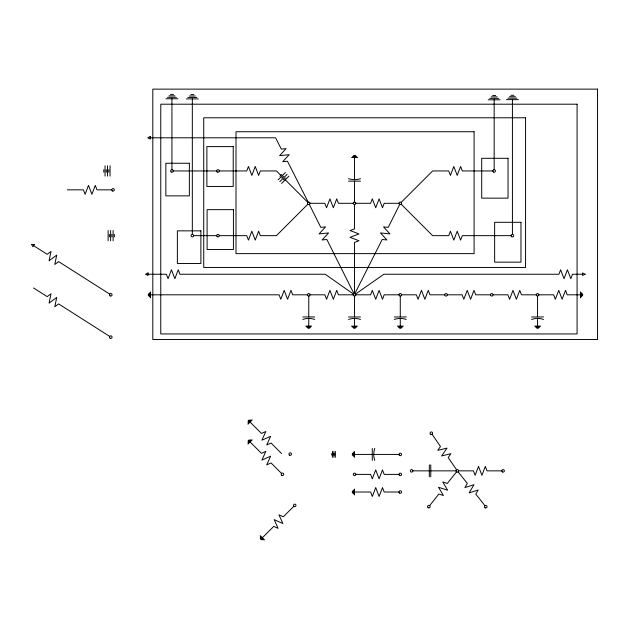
<?xml version="1.0" encoding="UTF-8"?>
<svg xmlns="http://www.w3.org/2000/svg" width="629" height="629" viewBox="0 0 629 629"><rect width="100%" height="100%" fill="white"/><g stroke="black" fill="none" stroke-linecap="round" stroke-linejoin="round"><path stroke-width="0.94" d="M399.706 204.433L388.25 227.352L383.501 226.872L389.964 233.902L380.466 232.942L386.937 239.971L382.18 239.492L354.874 293.594L355.291 293.798M429.623 505.653L438.853 494.056L443.406 495.51L438.531 487.294L447.628 490.203L442.761 481.987L447.313 483.442L456.544 471.852M279.913 176.269L281.737 174.445M278.065 179.886L285.354 172.598M281.682 178.038L283.506 176.214M279.834 181.655L287.115 174.367M283.451 179.8L285.267 177.983M281.595 183.416L288.884 176.136M307.864 204.197L276.414 235.655L260.32 235.655L258.621 231.189L255.232 240.121L251.836 231.189L248.447 240.121L246.749 235.655L219.262 235.655M401.176 202.396L432.634 170.946L448.729 170.946L450.419 175.405L453.816 166.481L457.204 175.405L460.601 166.481L462.299 170.946L492.892 170.946M248.038 421.06L249.092 420.007M248.023 422.098L250.13 419.991M247.999 423.136L251.168 419.975M247.983 424.174L252.205 419.96M248.038 440.96L249.092 439.907M248.023 441.998L250.13 439.891M247.999 443.036L251.168 439.875M247.983 444.082L252.205 439.86M262.364 537.756L273.741 526.379L278.097 528.336L274.181 519.625L282.893 523.54L278.977 514.829L283.333 516.786L293.814 506.306M355.566 294.081L383.847 274.244L558.945 274.244L560.636 269.778L564.032 278.702L567.421 269.778L570.817 278.702L572.516 274.244L582.611 274.244M353.757 293.798L354.166 293.594M170.435 94.413L173.423 94.413M190.831 94.562L193.811 94.562M510.929 95.286L513.909 95.286M492.672 95.459L495.652 95.459M168.949 95.86L174.917 95.86M189.337 96.009L195.305 96.009M509.435 96.724L515.403 96.724M491.178 96.905L497.146 96.905M167.456 97.306L176.403 97.306M187.851 97.456L196.798 97.456M507.941 98.171L516.896 98.171M489.692 98.352L498.64 98.352M165.962 98.753L177.897 98.753M186.357 98.902L198.292 98.902M506.455 99.618L518.382 99.618M488.198 99.799L500.134 99.799M150.252 137.798L275.588 137.798L281.328 149.128L286.077 148.617L279.646 155.678L289.143 154.671L282.712 161.732L287.461 161.228L308.194 202.161M353.852 155.371L355.338 155.371M353.105 156.094L356.085 156.094M352.358 156.818L356.832 156.818M351.611 157.541L357.579 157.541M173.203 170.946L216.714 170.946M219.262 170.946L246.749 170.946L248.447 166.481L251.836 175.405L255.232 166.481L258.621 175.405L260.32 170.946L276.414 170.946L280.825 175.357M348.552 181.144L360.488 181.144M67.303 189.84L83.398 189.84L85.096 194.298L88.485 185.374L91.881 194.298L95.27 185.374L96.968 189.84L111.789 189.84M310.034 203.301A1.274 1.274 0 0 0 308.131 202.2A1.274 1.274 0 0 0 308.131 204.401A1.274 1.274 0 0 0 310.034 203.301L324.855 203.301L326.553 207.767L329.95 198.835L333.339 207.767L336.735 198.835L338.426 203.301L353.246 203.301M355.794 203.301A1.274 1.274 0 0 0 353.883 202.2A1.274 1.274 0 0 0 353.883 204.401A1.274 1.274 0 0 0 355.794 203.301L370.615 203.301L372.313 198.835L375.702 207.767L379.098 198.835L382.487 207.767L384.185 203.301L399.006 203.301M193.598 235.655A1.274 1.274 0 0 0 191.688 234.554A1.274 1.274 0 0 0 191.688 236.756A1.274 1.274 0 0 0 193.598 235.655L216.714 235.655M511.149 235.655L462.299 235.655L460.601 240.121L457.204 231.189L453.816 240.121L450.419 231.189L448.729 235.655L432.634 235.655L401.176 204.197M148.027 274.244L166.37 274.244L168.069 278.702L171.465 269.778L174.854 278.702L178.251 269.778L179.941 274.244L325.193 274.244L353.482 294.081M150.512 294.812L279.103 294.812L280.801 299.278L284.19 290.346L287.587 299.278L290.975 290.346L292.674 294.812L307.495 294.812M310.034 294.812A1.274 1.274 0 0 0 308.131 293.712A1.274 1.274 0 0 0 308.131 295.913A1.274 1.274 0 0 0 310.034 294.812L324.855 294.812L326.553 299.278L329.95 290.346L333.339 299.278L336.735 290.346L338.426 294.812L353.246 294.812M309.334 204.433L320.79 227.352L325.547 226.872L319.076 233.902L328.582 232.942L322.111 239.971L326.86 239.492L353.954 293.672A1.274 1.274 0 0 0 353.883 295.913A1.274 1.274 0 0 0 355.794 294.812L370.615 294.812L372.313 290.346L375.702 299.278L379.098 290.346L382.487 299.278L384.185 294.812L399.006 294.812M401.554 294.812A1.274 1.274 0 0 0 399.643 293.712A1.274 1.274 0 0 0 399.643 295.913A1.274 1.274 0 0 0 401.554 294.812L416.374 294.812L418.065 299.278L421.461 290.346L424.85 299.278L428.247 290.346L429.945 294.812L444.766 294.812M447.305 294.812A1.274 1.274 0 0 0 445.403 293.712A1.274 1.274 0 0 0 445.403 295.913A1.274 1.274 0 0 0 447.305 294.812L462.126 294.812L463.825 299.278L467.221 290.346L470.61 299.278L474.007 290.346L475.697 294.812L490.518 294.812M493.065 294.812A1.274 1.274 0 0 0 491.155 293.712A1.274 1.274 0 0 0 491.155 295.913A1.274 1.274 0 0 0 493.065 294.812L507.886 294.812L509.584 299.278L512.973 290.346L516.37 299.278L519.758 290.346L521.457 294.812L536.278 294.812M538.817 294.812A1.274 1.274 0 0 0 536.914 293.712A1.274 1.274 0 0 0 536.914 295.913A1.274 1.274 0 0 0 538.817 294.812L553.638 294.812L555.336 299.278L558.733 290.346L562.122 299.278L565.518 290.346L567.209 294.812L580.449 294.812M302.801 316.969L314.728 316.969M348.552 316.969L360.488 316.969M394.312 316.969L406.248 316.969M531.584 316.969L543.511 316.969M305.71 326.113L311.677 326.113M351.469 326.113L357.429 326.113M397.371 326.113L403.331 326.113M534.634 326.113L540.602 326.113M306.457 326.836L310.93 326.836M352.209 326.836L356.69 326.836M398.11 326.836L402.591 326.836M535.381 326.836L539.855 326.836M307.204 327.56L310.183 327.56M352.955 327.56L355.943 327.56M398.857 327.56L401.845 327.56M536.128 327.56L539.116 327.56M307.951 328.283L309.437 328.283M353.702 328.283L355.196 328.283M399.604 328.283L401.098 328.283M536.875 328.283L538.369 328.283M354.52 454.421L372.266 454.421M373.712 454.421L399.006 454.421M412.852 470.854A1.274 1.274 0 0 0 410.941 469.753A1.274 1.274 0 0 0 410.941 471.954A1.274 1.274 0 0 0 412.852 470.854L429.324 470.854M430.771 470.854L456.064 470.854M458.612 470.854A1.274 1.274 0 0 0 456.701 469.753A1.274 1.274 0 0 0 456.701 471.954A1.274 1.274 0 0 0 458.612 470.854L473.433 470.854L475.123 475.32L478.52 466.388L481.908 475.32L485.305 466.388L487.003 470.854L501.824 470.854M355.794 474.384A1.274 1.274 0 0 0 353.883 473.283A1.274 1.274 0 0 0 353.883 475.485A1.274 1.274 0 0 0 355.794 474.384L370.615 474.384L372.313 478.85L375.702 469.918L379.098 478.85L382.487 469.918L384.185 474.384L399.006 474.384M354.52 492.02L370.615 492.02L372.313 496.485L375.702 487.554L379.098 496.485L382.487 487.554L384.185 492.02L399.006 492.02M33.596 245.664L47.175 254.313L51.004 251.458L49.07 260.807L56.728 255.099L54.794 264.455L58.623 261.601L109.721 294.128M33.596 287.98L47.175 296.621L51.004 293.767L49.07 303.123L56.728 297.407L54.794 306.763L58.623 303.909L109.721 336.436M285.244 179.776L307.864 202.396M250.098 422.067L261.475 433.444L265.831 431.486L261.916 440.198L270.627 436.29L266.712 445.002L271.075 443.044L281.548 453.525M250.098 441.967L261.475 453.352L265.831 451.394L261.916 460.106L270.627 456.19L266.712 464.902L271.075 462.944L281.548 473.425M260.249 535.649L264.471 539.871M260.264 536.686L263.433 539.855M260.28 537.724L262.395 539.839M260.296 538.762L261.357 539.816M458.124 471.852L467.339 483.465L464.894 487.569L473.999 484.676L469.116 492.884L478.213 489.991L475.776 494.095L484.983 505.7M432.052 434.254L440.473 446.448L437.768 450.38L447.038 448.1L441.621 455.962L450.899 453.682L448.186 457.613L456.615 469.808M582.619 294.065L582.619 295.559M581.896 293.318L581.896 296.306M581.172 292.571L581.172 297.053M580.449 291.832L580.449 297.792M537.551 296.086L537.551 316.969M537.551 318.416L537.551 326.113M512.423 99.618L512.423 234.381M494.166 99.799L494.166 169.673M430.771 464.815L430.771 476.751M429.324 464.886L429.324 476.821M400.28 296.086L400.28 316.969M400.28 318.416L400.28 326.113M372.266 448.453L372.266 460.389M354.52 157.541L354.52 179.697M354.52 181.144L354.52 202.027M354.52 204.574L354.52 228.854L350.054 230.544L358.986 233.941L350.054 237.337L358.986 240.726L354.52 242.424L354.52 293.539M354.52 296.086L354.52 316.969M354.52 318.416L354.52 326.113M354.52 451.37L354.52 457.338M354.52 489.04L354.52 494.999M353.797 452.117L353.797 456.591M353.797 489.779L353.797 494.252M353.073 452.856L353.073 455.844M353.073 490.526L353.073 493.513M352.35 453.603L352.35 455.097M352.35 491.273L352.35 492.766M335.343 451.37L335.343 457.338M334.62 453.603L334.62 455.097M333.897 451.37L333.897 457.338M333.173 453.603L333.173 455.097M332.45 451.37L332.45 457.338M331.727 453.603L331.727 455.097M308.768 296.086L308.768 316.969M308.768 318.416L308.768 326.113M192.325 98.902L192.325 234.381M171.929 98.753L171.929 169.673M150.512 291.832L150.512 297.792M149.788 292.571L149.788 297.053M149.065 293.318L149.065 296.306M148.342 294.065L148.342 295.559M114.368 234.365L114.368 236.944M113.118 230.505L113.118 240.805M111.868 234.365L111.868 236.944M110.618 230.505L110.618 240.805M110.036 165.789L110.036 176.096M109.367 234.365L109.367 236.944M108.793 169.657L108.793 172.228M108.117 230.505L108.117 240.805M107.543 165.789L107.543 176.096M106.293 169.657L106.293 172.228M105.043 165.789L105.043 176.096M103.793 169.657L103.793 172.228M531.584 319.446A17.738 17.738 0 0 1 543.511 319.446M394.312 319.446A17.738 17.738 0 0 1 406.24 319.446M348.552 319.446A17.738 17.738 0 0 1 360.488 319.446M302.801 319.446A17.738 17.738 0 0 1 314.728 319.446M374.75 460.389A17.746 17.746 0 0 1 374.75 448.453M353.883 293.712A1.274 1.274 0 0 1 355.794 294.812M360.488 178.667A17.738 17.738 0 0 1 348.56 178.667M34.281 244.595L32.912 246.741L31.45 244.304L34.281 244.595M150.252 136.524L147.713 137.798L150.252 139.072L150.252 136.524M148.027 272.97L145.488 274.244L148.027 275.51L148.027 272.97M585.159 274.244L582.611 275.51L582.611 272.97L585.159 274.244M597.55 89.129L152.808 89.129L152.808 339.511L597.55 339.511L597.55 89.129M577.076 104.202L160.772 104.202L160.772 333.944L577.076 333.944L577.076 104.202M525.569 117.788L203.733 117.788L203.733 267.459L525.569 267.459L525.569 117.788M474.093 131.744L235.993 131.744L235.993 253.636L474.093 253.636L474.093 131.744M233.225 146.604L206.886 146.604L206.886 186.451L233.225 186.451L233.225 146.604M508.035 158.296L481.704 158.296L481.704 198.143L508.035 198.143L508.035 158.296M189.36 163.249L165.852 163.249L165.852 195.871L189.36 195.871L189.36 163.249M233.43 209.654L207.098 209.654L207.098 249.501L233.43 249.501L233.43 209.654M520.969 222.304L494.638 222.304L494.638 262.151L520.969 262.151L520.969 222.304M200.887 230.851L177.37 230.851L177.37 263.465L200.887 263.465L200.887 230.851M511.786 236.756A1.274 1.274 0 0 0 513.689 235.655A1.274 1.274 0 0 0 511.786 234.554A1.274 1.274 0 0 0 511.786 236.756M493.435 171.984A1.274 1.274 0 0 0 495.432 171.057A1.274 1.274 0 0 0 493.631 169.791A1.274 1.274 0 0 0 493.435 171.984M171.198 171.984A1.274 1.274 0 0 0 173.195 171.057A1.274 1.274 0 0 0 171.395 169.791A1.274 1.274 0 0 0 171.198 171.984M217.257 236.693A1.274 1.274 0 0 0 219.254 235.765A1.274 1.274 0 0 0 217.453 234.499A1.274 1.274 0 0 0 217.257 236.693M217.257 171.984A1.274 1.274 0 0 0 219.254 171.057A1.274 1.274 0 0 0 217.453 169.791A1.274 1.274 0 0 0 217.257 171.984M502.461 471.954A1.274 1.274 0 0 0 504.364 470.854A1.274 1.274 0 0 0 502.461 469.753A1.274 1.274 0 0 0 502.461 471.954M430.653 434.285A1.274 1.274 0 0 0 432.603 433.255A1.274 1.274 0 0 0 430.731 432.084A1.274 1.274 0 0 0 430.653 434.285M485.093 507.776A1.274 1.274 0 0 0 487.05 506.754A1.274 1.274 0 0 0 485.187 505.574A1.274 1.274 0 0 0 485.093 507.776M428.16 507.729A1.274 1.274 0 0 0 430.102 506.683A1.274 1.274 0 0 0 428.223 505.527A1.274 1.274 0 0 0 428.16 507.729M399.643 475.485A1.274 1.274 0 0 0 401.554 474.384A1.274 1.274 0 0 0 399.643 473.283A1.274 1.274 0 0 0 399.643 475.485M399.643 455.522A1.274 1.274 0 0 0 401.554 454.421A1.274 1.274 0 0 0 399.643 453.32A1.274 1.274 0 0 0 399.643 455.522M399.643 493.12A1.274 1.274 0 0 0 401.554 492.02A1.274 1.274 0 0 0 399.643 490.919A1.274 1.274 0 0 0 399.643 493.12M281.816 475.422A1.274 1.274 0 0 0 283.726 474.321A1.274 1.274 0 0 0 281.816 473.22A1.274 1.274 0 0 0 281.816 475.422M294.081 506.502A1.274 1.274 0 0 0 295.984 505.401A1.274 1.274 0 0 0 294.081 504.301A1.274 1.274 0 0 0 294.081 506.502M289.576 455.184A1.274 1.274 0 0 0 291.479 454.083A1.274 1.274 0 0 0 289.576 452.982A1.274 1.274 0 0 0 289.576 455.184M112.426 190.941A1.274 1.274 0 0 0 114.329 189.84A1.274 1.274 0 0 0 112.426 188.731A1.274 1.274 0 0 0 112.426 190.941M110.083 295.866A1.274 1.274 0 0 0 112.064 294.899A1.274 1.274 0 0 0 110.232 293.672A1.274 1.274 0 0 0 110.083 295.866M110.083 338.182A1.274 1.274 0 0 0 112.064 337.207A1.274 1.274 0 0 0 110.232 335.98A1.274 1.274 0 0 0 110.083 338.182M399.643 204.401A1.274 1.274 0 0 0 401.554 203.301A1.274 1.274 0 0 0 399.643 202.2A1.274 1.274 0 0 0 399.643 204.401"/></g></svg>
